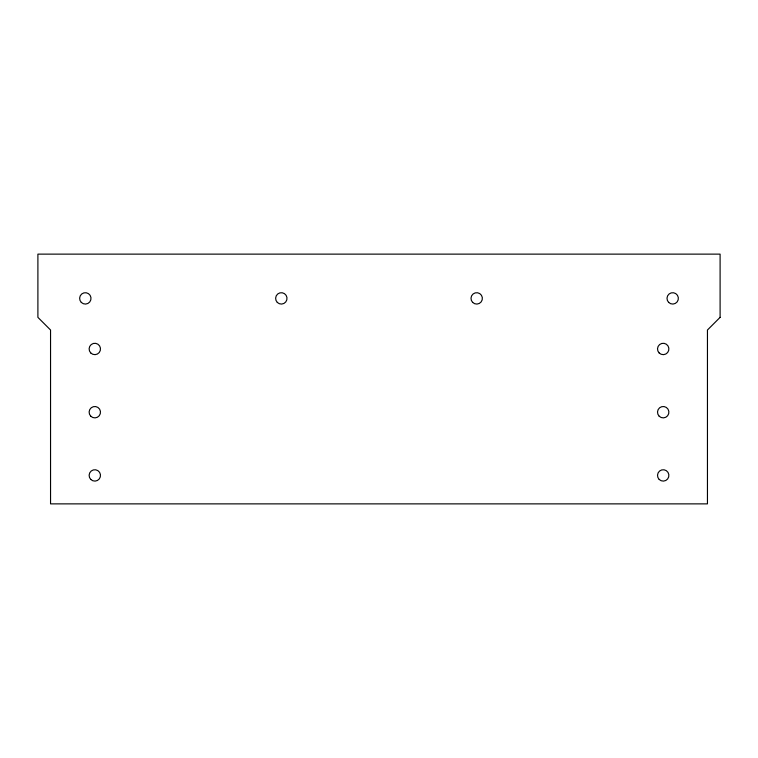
<?xml version="1.0" encoding="UTF-8"?>
<svg xmlns="http://www.w3.org/2000/svg" width="758" height="758" viewBox="0 0 758 758"><rect width="100%" height="100%" fill="white"/><g stroke="black" fill="none" stroke-linecap="round" stroke-linejoin="round"><path stroke-width="1.14" d="M720.1 317.356L707.451 330.005L707.451 503.871L50.549 503.871L50.549 330.005L37.9 317.356L37.9 254.129L720.1 254.129L720.1 317.356M668.66 302.414A5.694 5.694 0 0 0 678.173 299.865A5.694 5.694 0 0 0 671.209 292.891A5.694 5.694 0 0 0 668.66 302.414M472.66 302.414A5.694 5.694 0 0 0 482.183 299.865A5.694 5.694 0 0 0 475.209 292.891A5.694 5.694 0 0 0 472.66 302.414M277.295 302.414A5.694 5.694 0 0 0 286.818 299.865A5.694 5.694 0 0 0 279.844 292.891A5.694 5.694 0 0 0 277.295 302.414M81.296 302.414A5.694 5.694 0 0 0 90.818 299.865A5.694 5.694 0 0 0 83.844 292.891A5.694 5.694 0 0 0 81.296 302.414M659.176 352.991A5.694 5.694 0 0 0 668.698 350.442A5.694 5.694 0 0 0 661.725 343.469A5.694 5.694 0 0 0 659.176 352.991M659.176 416.218A5.694 5.694 0 0 0 668.698 413.669A5.694 5.694 0 0 0 661.725 406.695A5.694 5.694 0 0 0 659.176 416.218M659.176 479.444A5.694 5.694 0 0 0 668.698 476.896A5.694 5.694 0 0 0 661.725 469.922A5.694 5.694 0 0 0 659.176 479.444M90.78 352.991A5.694 5.694 0 0 0 100.302 350.442A5.694 5.694 0 0 0 93.329 343.469A5.694 5.694 0 0 0 90.78 352.991M90.78 416.218A5.694 5.694 0 0 0 100.302 413.669A5.694 5.694 0 0 0 93.329 406.695A5.694 5.694 0 0 0 90.78 416.218M90.78 479.444A5.694 5.694 0 0 0 100.302 476.896A5.694 5.694 0 0 0 93.329 469.922A5.694 5.694 0 0 0 90.78 479.444"/></g></svg>
